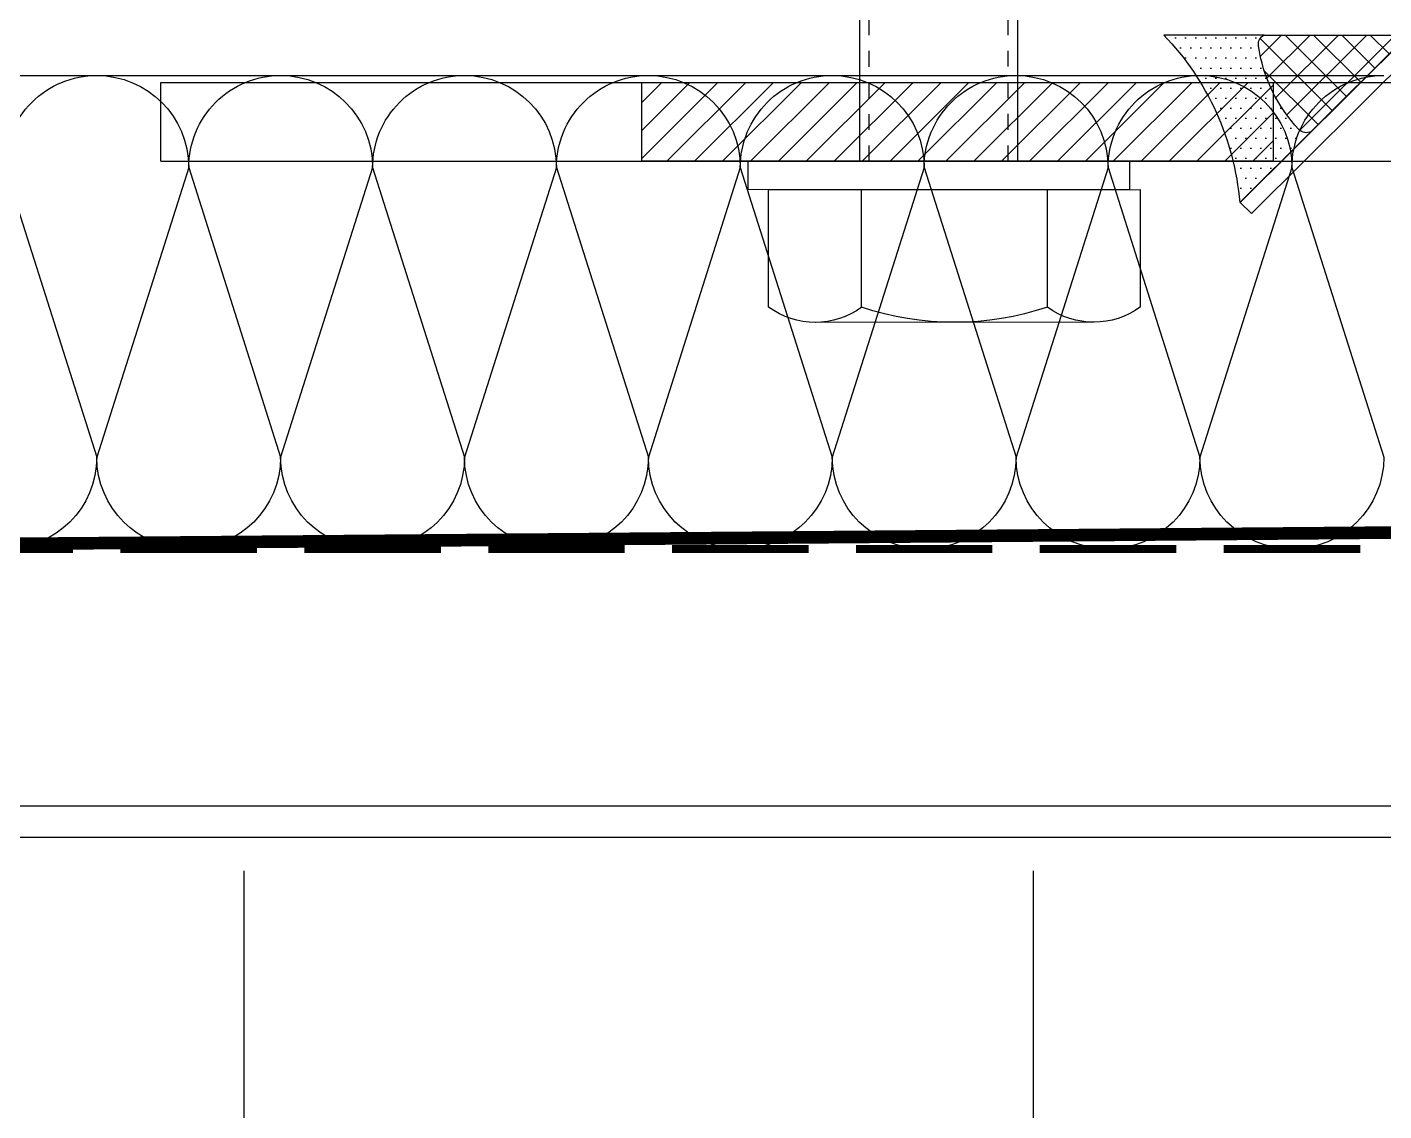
# Model space of a CAD drawing. Header units: inches. Extents: x 21 to 32698, y 13 to 3712.
# Drawn here: x 3027.88 to 3036.48, y 1658.29 to 1665.15 of the extents above; entities that cross this region are included whole.
import ezdxf

# ---------------------------------------------------------------- set-up
doc = ezdxf.new("R2010")
doc.units = ezdxf.units.IN
doc.header["$MEASUREMENT"] = 0
doc.set_wipeout_variables(frame=1)
for name, pattern in [('HIDDEN', [9.524999999999995, 6.349999999999998, -3.174999999999998]), ('phl_center', [0.75, 0.4, -0.35]), ('phl_thick', [0])]:
    doc.linetypes.add(name, pattern=pattern)
for name, color, linetype, lineweight in [('Z_MİM_-KM-GLAZ', 8, 'Continuous', 25), ('Z_MİM_-KM-IZO-THERMAL', 8, 'Continuous', 25), ('Z_MİM_-KM-IZO-THERMAL-ROCKWOOL', 8, 'BATTING', 25), ('Z_MİM_2-0', 8, 'Continuous', 25), ('Z_MİM_MYM Taşyünü', 8, 'Continuous', 25), ('Z_MİM_MYM_alüminyum levha', 8, 'Continuous', 25), ('Z_MİM_MYM_butil mastik', 8, 'Continuous', 25), ('Z_MİM_MYM_galvaniz levha', 8, 'Continuous', 25), ('Z_MİM_MYM_MEMBRAN_', 8, 'HIDDEN', 25), ('Z_MİM_MYM_taşyünü', 8, 'Continuous', 25), ('Z_MİM_projection', 8, 'Continuous', 25)]:
    doc.layers.add(name, color=color, linetype=linetype, lineweight=lineweight)
doc.linetypes.add('BATTING', pattern='A,0.00254,-2.54,[134,ltypeshp.shx,S=2.54,R=0,X=-2.54,Y=0],-5.08,[134,ltypeshp.shx,S=2.54,R=180,X=2.54,Y=0],-2.54', length=10.16254)

# ---------------------------------------------------------------- blocks, each defined once
blk = doc.blocks.new('ANK-1')
h = blk.add_hatch()
h.set_pattern_fill('ANSI31', color=256, scale=10)
h.set_pattern_definition([(45, (-331289.2262129067, -110209.6467006204), (-0.8838834764831842, 0.8838834764831844), [])])
h.paths.add_polyline_path([(0, -99.81422165757976), (5, -99.81422165757976), (5, -59.81422165769618), (0, -59.81422165769618)])
for points in [[(0, -130.2737574382918), (0, 0)], [(0, -130.2737574382918), (5, -130.2737574382918), (5, -5)]]:
    blk.add_lwpolyline(points)
blk.add_lwpolyline([(0, -99.81422165757976), (5, -99.81422165757976), (5, -59.81422165769618), (0, -59.81422165769618)], close=True)
at = {"layer": 'Z_MİM_projection', "linetype": 'phl_thick'}
for p, q in [((-9.221261513652276, -68.22300764545797, 2337909.680246), (-1.794810441322623, -68.22772703296505, 2337909.680246)), ((-1.809779819566755, -91.78361325885635, 2337909.680246), (-1.794810441322623, -68.22772703296505, 2337909.680246)), ((-10.19668847019784, -71.18033386638855, 2337909.680246), (-10.20789839769713, -88.82033030397724, 2337909.680246)), ((-9.244736662134526, -74.11196666210891, 2337909.680246), (-1.798552785767242, -74.11669858952519, 2337909.680246)), ((-2.58444342762e-05, -76.00566059863195), (65.01309957006013, -76.00511621008627, -4.17996780016e-05)), ((-2.58444342762e-05, -76.00566059863195), (65.01309957006013, -76.00511621008627, -4.17996780016e-05)), ((-9.252221351256594, -85.88990977499635, 2337909.680246), (-1.806037474889308, -85.8946417024126, 2337909.680246)), ((-0.0061076611746103, -86.00565816625021), (65.01982432510704, -86.00511370110327, -4.17996780016e-05)), ((-0.0061076611746103, -86.00565816625021), (65.01982432510704, -86.00511370110327, -4.17996780016e-05)), ((-9.236230891896412, -91.77889387134928, 2337909.680246), (-1.809779819566755, -91.78361325885635, 2337909.680246))]:
    blk.add_line(p, q, dxfattribs=at)
at = {"layer": 'Z_MİM_projection', "linetype": 'phl_center'}
for p, q in [((0, -76.60566047485919), (65.01312541449443, -76.6051160863135, -4.17996780016e-05)), ((0, -76.60566047485919), (65.01312541449443, -76.6051160863135, -4.17996780016e-05)), ((-0.0057263711933047, -85.40565828757825), (65.01939134602435, -85.40511382708792, -4.17996780016e-05)), ((-0.0057263711933047, -85.40565828757825), (65.01939134602435, -85.40511382708792, -4.17996780016e-05))]:
    blk.add_line(p, q, dxfattribs=at)
at = {"layer": 'Z_MİM_projection', "linetype": 'phl_thick', "elevation": 205305.1177836819}
blk.add_lwpolyline([(-1.810607254737988, -93.08566750667525), (-0.0106076183728874, -93.08681137708479), (0.0060166309121996, -68.92681665881537), (-1.793983004754409, -68.92567278887145)], close=True, dxfattribs=at)
at = {"layer": 'Z_MİM_projection', "linetype": 'phl_thick', "elevation": -2.846356230205853}
blk.add_lwpolyline([(0.0060166309121996, -68.92681665881537), (-1.793983004754409, -68.92567278887145), (-1.810607254737988, -93.08566750667525), (-0.0106076183728874, -93.08681137708479), (0.0015181412454695, -76.00566058931871)], dxfattribs=at)
at = {"layer": 'Z_MİM_projection', "linetype": 'phl_thick'}
for centre, radius, start, end in [((-5.216328043257816, -71.18349880352615, 2337909.680246), 4.980361432518003, 143.5277779248854, 216.1432099300165), ((8.366048513911664, -80.02641508518721, 2337909.680246), 18.56836026740153, 161.4555981063196, 198.4078361793734), ((-5.227537970989941, -88.82349524111488, 2337909.680246), 4.980361432518003, 143.7839690354237, 216.3994010416817)]:
    blk.add_arc(centre, radius, start, end, dxfattribs=at)
blk = doc.blocks.new('*U160')
at = {"layer": 'Z_MİM_MYM_taşyünü'}
for p, q in [((-105.8071746362301, 5.823475149623675), (-99.98369943359829, 24.17652488438517)), ((-94.16022433590136, 5.823475149623675), (-99.98369939982632, 24.17652488438517)), ((-94.16022433623012, 5.823475149623675), (-88.33674913359827, 24.17652488438517)), ((-82.51327403590135, 5.823475149623675), (-88.33674909982629, 24.17652488438517)), ((-82.51327403623013, 5.823475149623675), (-76.6897988335983, 24.17652488438517)), ((-70.86632373590135, 5.823475149623675), (-76.68979879982632, 24.17652488438517)), ((-70.86632373623013, 5.823475149623675), (-65.04284853359829, 24.17652488438517)), ((-59.21937343590134, 5.823475149623675), (-65.04284849982632, 24.17652488438517)), ((-59.21937343623014, 5.823475149623675), (-53.39589823359829, 24.17652488438517)), ((-47.57242313590134, 5.823475149623675), (-53.39589819982632, 24.17652488438517)), ((-47.57242313623011, 5.823475149623675), (-41.74894793359828, 24.17652488438517)), ((-35.92547283590135, 5.823475149623675), (-41.74894789982632, 24.17652488438517)), ((-35.92547283623014, 5.823475149623675), (-30.10199763359829, 24.17652488438517)), ((-24.27852253590135, 5.823475149623675), (-30.10199759982632, 24.17652488438517)), ((-24.27852253623013, 5.823475149623675), (-18.45504733359829, 24.17652488438517)), ((-111.630649768428, 1.70044245e-08), (-99.98369950370319, 1.70044245e-08)), ((-99.98369946842807, 1.70044245e-08), (-88.33674920370318, 1.70044245e-08)), ((-88.33674916842806, 1.70044245e-08), (-76.68979890370318, 1.70044245e-08)), ((-76.68979886842806, 1.70044245e-08), (-65.04284860370318, 1.70044245e-08)), ((-65.04284856842806, 1.70044245e-08), (-53.39589830370318, 1.70044245e-08)), ((-53.39589826842805, 1.70044245e-08), (-41.74894800370319, 1.70044245e-08)), ((-41.74894796842806, 1.70044245e-08), (-30.1019977037032, 1.70044245e-08)), ((-30.10199766842806, 1.70044245e-08), (-18.45504740370319, 1.70044245e-08))]:
    blk.add_line(p, q, dxfattribs=at)
at = {"layer": 'Z_MİM_MYM_taşyünü', "const_width": 0.5}
for points in [[(-110.1306496990748, 30.00000001700442), (-101.4836994343497, 30.00000001700442)], [(-98.48369939907485, 30.00000001700442), (-89.83674913434976, 30.00000001700442)], [(-86.83674909907486, 30.00000001700442), (-78.18979883434976, 30.00000001700442)], [(-75.18979879907484, 30.00000001700442), (-66.54284853434976, 30.00000001700442)], [(-63.54284849907485, 30.00000001700442), (-54.89589823434974, 30.00000001700442)], [(-51.89589819907485, 30.00000001700442), (-43.24894793434974, 30.00000001700442)], [(-40.24894789907484, 30.00000001700442), (-31.60199763434976, 30.00000001700442)], [(-28.60199759907485, 30.00000001700442), (-19.95504733434976, 30.00000001700442)]]:
    blk.add_lwpolyline(points, dxfattribs=at)
at = {"layer": 'Z_MİM_MYM_taşyünü'}
for centre, start, end in [((-105.8071745668817, 24.17652488447246), 359.9999999983325, 89.99999999833248), ((-94.16022426654268, 24.17652488447246), 90.00000000166754, 180.0000000016671), ((-94.1602242668817, 24.17652488447246), 359.9999999983325, 89.99999999833248), ((-82.5132739665427, 24.17652488447246), 90.00000000166754, 180.0000000016671), ((-82.5132739668817, 24.17652488447246), 359.9999999983325, 89.99999999833248), ((-70.8663236665427, 24.17652488447246), 90.00000000166754, 180.0000000016671), ((-70.8663236668817, 24.17652488447246), 359.9999999983325, 89.99999999833248), ((-59.21937336654268, 24.17652488447246), 90.00000000166754, 180.0000000016671), ((-59.2193733668817, 24.17652488447246), 359.9999999983325, 89.99999999833248), ((-47.57242306654268, 24.17652488447246), 90.00000000166754, 180.0000000016671), ((-47.57242306688168, 24.17652488447246), 359.9999999983325, 89.99999999833248), ((-35.92547276654268, 24.17652488447246), 90.00000000166754, 180.0000000016671), ((-35.92547276688171, 24.17652488447246), 359.9999999983325, 89.99999999833248), ((-24.27852246654268, 24.17652488447246), 90.00000000166754, 180.0000000016671), ((-24.2785224668817, 24.17652488447246), 359.9999999983325, 89.99999999833248), ((-99.9836995035338, 5.823475149536363), 179.9999999983324, 269.9999999983325), ((-99.98369946859766, 5.823475149536363), 270.0000000016675, 1.6675267e-09), ((-88.33674920353378, 5.823475149536363), 179.9999999983324, 269.9999999983325), ((-88.33674916859768, 5.823475149536363), 270.0000000016675, 1.6675267e-09), ((-76.6897989035338, 5.823475149536363), 179.9999999983324, 269.9999999983325), ((-76.68979886859769, 5.823475149536363), 270.0000000016675, 1.6675267e-09), ((-65.04284860353378, 5.823475149536363), 179.9999999983324, 269.9999999983325), ((-65.04284856859768, 5.823475149536363), 270.0000000016675, 1.6675267e-09), ((-53.39589830353379, 5.823475149536363), 179.9999999983324, 269.9999999983325), ((-53.39589826859768, 5.823475149536363), 270.0000000016675, 1.6675267e-09), ((-41.7489480035338, 5.823475149536363), 179.9999999983324, 269.9999999983325), ((-41.74894796859766, 5.823475149536363), 270.0000000016675, 1.6675267e-09), ((-30.1019977035338, 5.823475149536363), 179.9999999983324, 269.9999999983325), ((-30.10199766859768, 5.823475149536363), 270.0000000016675, 1.6675267e-09), ((-18.4550474035338, 5.823475149536363), 179.9999999983324, 269.9999999983325)]:
    blk.add_arc(centre, 5.823475132531942, start, end, dxfattribs=at)
blk = doc.blocks.new('-KM-AL2 210_900')
blk.add_wipeout([(1434.2586858923214, 1419.9984443482087), (1434.258685892317, 1217.755859651912), (1415.603686079591, 1217.755859651912), (1415.6036860795912, 1421.9728942789698), (1434.2733305532627, 1422.1837996872691)])
at = {"layer": 'Z_MİM_2-0'}
h = blk.add_hatch(dxfattribs=at)
h.set_pattern_fill('DOTS', color=256, scale=0.04, angle=-180.0000000000015, style=0)
h.set_pattern_definition([(180, (-10539.52320876497, 623.4932729287383), (-0.0317500000000018, -0.0634999999999991), [0, -0.0635])])
edge = h.paths.add_edge_path()
edge.add_arc((1426.338851761313, 1221.841086741936), 1.746795770041924, 4.911949751668828, 43.85439102065038, ccw=False)
edge.add_line((1428.079232353587, 1221.99065564336), (1428.530116377477, 1222.43887483457))
edge.add_arc((1428.501743097254, 1222.497604502101), 0.0652243580189797, 223.3599157515587, 295.7859616498071, ccw=False)
edge.add_arc((1429.163598399987, 1223.122613420712), 0.9755477017262524, 188.2120076073372, 223.3599158108528, ccw=False)
edge.add_arc((1428.262609222272, 1222.99258614767), 0.0652243580217731, 115.7859617186709, 188.2120076169099, ccw=False)
edge.add_line((1428.234235941977, 1223.05131581517), (1427.598471169124, 1223.05131581517))
at = {"layer": 'Z_MİM_MYM_butil mastik'}
h = blk.add_hatch(dxfattribs=at)
h.set_pattern_fill('ANSI37', color=256, scale=0.04, angle=-180.0000000000015, style=0)
h.set_pattern_definition([(224.9999999999984, (-10539.52320876497, 623.4932729287383), (0.0898025612106891, -0.089802561210694), []), (314.9999999999983, (-10539.52320876497, 623.4932729287383), (0.089802561210694, 0.0898025612106891), [])])
edge = h.paths.add_edge_path()
edge.add_arc((1429.066175884544, 1222.998855534624), 0.0609795696512817, 28.70841346253519, 58.50324089189593, ccw=False)
edge.add_arc((1429.116892280581, 1223.026631630771), 0.0031551427693414, -45.16981741337497, 28.708413369641278, ccw=False)
edge.add_line((1429.119116681171, 1223.024394005264), (1428.530116377477, 1222.43887483457))
edge.add_arc((1428.501743097254, 1222.497604502101), 0.0652243580189797, 223.3599157515587, 295.7859616498071, ccw=False)
edge.add_arc((1429.163598399987, 1223.122613420712), 0.9755477017262524, 188.2120076073372, 223.3599158108528, ccw=False)
edge.add_arc((1428.262609222272, 1222.99258614767), 0.0652243580217731, 115.7859617186709, 188.2120076169099, ccw=False)
edge.add_line((1428.234235941977, 1223.05131581517), (1429.096386275717, 1223.05131581517))
edge.add_arc((1429.096386275672, 1223.048160672343), 0.0031551428269836, 58.50324015606219, 89.99999917420212, ccw=False)
at = {"layer": 'Z_MİM_MYM_alüminyum levha', "elevation": 0.0016274945012187}
blk.add_lwpolyline([(1433.942818220085, 1217.966755060206, 0.4142135623687288), (1433.942808220195, 1217.966765060209), (1429.33157450794, 1217.966765060209), (1415.803696075871, 1217.966765060209, -0.4142135623730951), (1415.603686075981, 1218.166775056586), (1415.603686075981, 1224.732861485547), (1415.803686075981, 1224.732861485547), (1415.803686075981, 1218.166775060217, 0.4142135623730951), (1415.803696075871, 1218.166765060214), (1429.33157450794, 1218.166765060214), (1433.942808220195, 1218.166765060214, -1.24992375122e-05), (1433.942818220085, 1218.166765060214), (1433.942818220085, 1217.966765060209)], format="xyb", dxfattribs=at)
at = {"layer": 'Z_MİM_MYM_butil mastik', "linetype": 'ByBlock', "elevation": 0.0016274945012187}
for points in [[(1427.598471169124, 1223.05131581517, -0.1715728752538103), (1428.079232353587, 1221.99065564336), (1428.530116377477, 1222.43887483457, -0.3269761739833912), (1428.454321389829, 1222.452822825671, -0.1545754467472077), (1428.198053654071, 1222.98326973776, -0.3269761739833912), (1428.234235941977, 1223.05131581517)], [(1429.098034681133, 1223.050850967065, -0.1307418539094575), (1429.119659579438, 1223.028147210836, -0.3340046227781613), (1429.119116681171, 1223.024394005264), (1428.530116377477, 1222.43887483457, -0.3269761739833912), (1428.454321389829, 1222.452822825671, -0.1545754467472077), (1428.198053654071, 1222.98326973776, -0.3269761739833912), (1428.234235941977, 1223.05131581517), (1429.096386275717, 1223.05131581517, -0.1383023479854788)]]:
    blk.add_lwpolyline(points, format="xyb", close=True, dxfattribs=at)
at = {"layer": 'Z_MİM_MYM_galvaniz levha', "elevation": 0.0016274945012187}
blk.add_lwpolyline([(1431.149327785147, 1219.612055569891), (1431.049327785123, 1219.612055569891), (1431.049327785123, 1222.951315815076), (1429.190576994079, 1222.951315815076), (1428.152913848541, 1221.919737344662), (1428.082418452643, 1221.990648551571, -0.4142135623730951), (1428.082418494227, 1221.990662693566), (1429.149327785112, 1223.05131581517), (1431.149327785147, 1223.05131581517)], format="xyb", close=True, dxfattribs=at)
at = {"layer": 'Z_MİM_MYM_MEMBRAN_', "ltscale": 20, "const_width": 0.0800000000000001}
blk.add_lwpolyline([(1415.803686075981, 1224.568475041105), (1415.803686075981, 1222.868475041101), (1416.351251275474, 1219.794997136112), (1416.351251275474, 1219.794997136112), (1434.258685892317, 1219.941214990995), (1434.273330553257, 1218.855859651932), (1434.273330553257, 1218.355859651932)], dxfattribs=at)
at = {"xscale": -0.1, "yscale": 0.1, "zscale": 0.1, "rotation": 270}
blk.add_blockref('ANK-1', (1434.273330553263, 1222.251238770134), dxfattribs=at)
at = {"layer": 'Z_MİM_MYM Taşyünü', "xscale": -0.1, "yscale": 0.1, "zscale": 0.1, "rotation": 180}
blk.add_blockref('*U160', (1430.837835697769, 1222.794997137815), dxfattribs=at)

msp = doc.modelspace()

# ---------------------------------------------------------------- linework, layer by layer
at = {"layer": 'Z_MİM_-KM-IZO-THERMAL'}
msp.add_lwpolyline([(4654.257084179852, 1293.057684618013), (4654.257084179852, 969.5831009268967), (3319.257558632825, 969.583100926882), (3319.257558632825, 1624.5831787437), (3029.258088518117, 1624.583392128328), (3029.258088518117, 2594.584265079446), (6844.258095074628, 2594.584265079446), (6844.258095074628, 969.5831087493367), (5329.257012654277, 969.5831087493367), (5329.257012654277, 1293.057684618013)], dxfattribs=at)
at = {"layer": 'Z_MİM_-KM-IZO-THERMAL-ROCKWOOL', "ltscale": 0.45}
msp.add_lwpolyline([(4649.257084179852, 1293.057684618013), (4649.257084179852, 974.5831009268966), (3324.257558632825, 974.5831009268821), (3324.257558632825, 1629.583175064655), (3034.258088518117, 1629.583388449284), (3034.258088518117, 2589.584265079445), (6839.258095074628, 2589.584265079445), (6839.258095074628, 974.5831087493368), (5334.25701265428, 974.5831087493368), (5334.25701265428, 1293.057684618013)], dxfattribs=at)

# ---------------------------------------------------------------- next in the draw order: block references
at = {"layer": 'Z_MİM_-KM-GLAZ'}
msp.add_blockref('-KM-AL2 210_900', (1607.484247835012, 442.0508703468454), dxfattribs=at)

doc.saveas('drawing.dxf')
